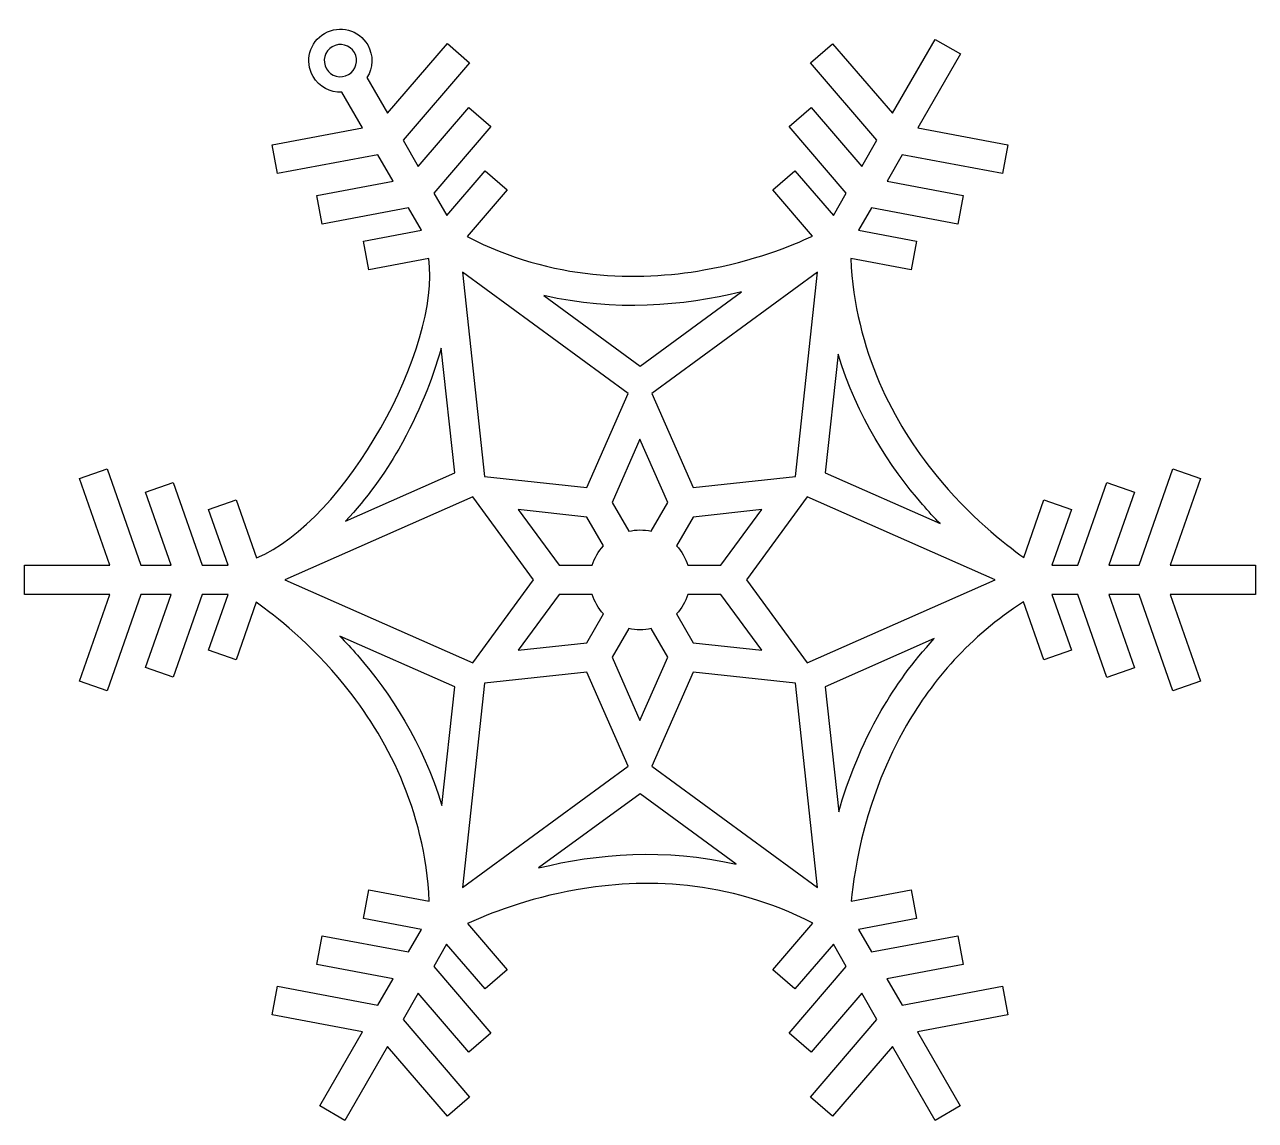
# Model space of a CAD drawing. Header units: centimetres. Extents: x 1 to 127, y -92 to 6.
# Drawn here: x 24.33 to 35.62, y -92.09 to -82.05 of the extents above; entities that cross this region are included whole.
import ezdxf

# ---------------------------------------------------------------- set-up
doc = ezdxf.new("R2010")
doc.units = ezdxf.units.CM
doc.header["$MEASUREMENT"] = 0
doc.layers.add('layer 1', color=7, linetype='Continuous')

msp = doc.modelspace()

# ---------------------------------------------------------------- linework, layer by layer
at = {"layer": 'layer 1', "color": 250}
for points, knots in [([(27.26219, -88.1019), (27.64376, -88.57299), (28.00051, -89.23187), (28.04124, -90.08421), (28.04124, -90.08421), (28.04124, -90.08421), (27.4865, -89.97972), (27.4865, -89.97972), (27.4865, -89.97972), (27.4865, -89.97972), (27.43708, -90.24244), (27.43708, -90.24244), (27.43708, -90.24244), (27.43708, -90.24244), (27.96904, -90.34272), (27.96904, -90.34272), (27.96904, -90.34272), (27.96904, -90.34272), (27.85041, -90.5482), (27.85041, -90.5482), (27.85041, -90.5482), (27.85041, -90.5482), (27.05958, -90.39918), (27.05958, -90.39918), (27.05958, -90.39918), (27.05958, -90.39918), (27.01014, -90.66194), (27.01014, -90.66194), (27.01014, -90.66194), (27.01014, -90.66194), (27.70872, -90.79362), (27.70872, -90.79362), (27.70872, -90.79362), (27.70872, -90.79362), (27.56928, -91.03512), (27.56928, -91.03512), (27.56928, -91.03512), (27.56928, -91.03512), (26.65009, -90.86192), (26.65009, -90.86192), (26.65009, -90.86192), (26.65009, -90.86192), (26.60059, -91.12466), (26.60059, -91.12466), (26.60059, -91.12466), (26.60059, -91.12466), (27.42761, -91.28054), (27.42761, -91.28054), (27.42761, -91.28054), (27.42761, -91.28054), (27.03645, -91.958), (27.03645, -91.958), (27.03645, -91.958), (27.03645, -91.958), (27.26807, -92.09172), (27.26807, -92.09172), (27.26807, -92.09172), (27.26807, -92.09172), (27.65919, -91.41425), (27.65919, -91.41425), (27.65919, -91.41425), (27.65919, -91.41425), (28.20764, -92.05249), (28.20764, -92.05249), (28.20764, -92.05249), (28.20764, -92.05249), (28.41047, -91.87829), (28.41047, -91.87829), (28.41047, -91.87829), (28.41047, -91.87829), (27.8009, -91.16884), (27.8009, -91.16884), (27.8009, -91.16884), (27.8009, -91.16884), (27.94032, -90.92736), (27.94032, -90.92736), (27.94032, -90.92736), (27.94032, -90.92736), (28.40362, -91.46647), (28.40362, -91.46647), (28.40362, -91.46647), (28.40362, -91.46647), (28.6065, -91.29221), (28.6065, -91.29221), (28.6065, -91.29221), (28.6065, -91.29221), (28.08201, -90.68192), (28.08201, -90.68192), (28.08201, -90.68192), (28.08201, -90.68192), (28.20065, -90.47644), (28.20065, -90.47644), (28.20065, -90.47644), (28.20065, -90.47644), (28.55342, -90.88701), (28.55342, -90.88701), (28.55342, -90.88701), (28.55342, -90.88701), (28.75626, -90.71282), (28.75626, -90.71282), (28.75626, -90.71282), (28.75626, -90.71282), (28.39189, -90.28879), (28.39189, -90.28879), (28.39189, -90.28879), (28.57984, -90.20157), (28.93649, -90.05803), (29.38893, -89.97871), (29.38893, -89.97871), (29.99731, -89.87225), (30.77272, -89.87989), (31.55805, -90.28454), (31.55805, -90.28454), (31.55805, -90.28454), (31.19006, -90.71274), (31.19006, -90.71274), (31.19006, -90.71274), (31.19006, -90.71274), (31.3929, -90.88702), (31.3929, -90.88702), (31.3929, -90.88702), (31.3929, -90.88702), (31.74569, -90.47643), (31.74569, -90.47643), (31.74569, -90.47643), (31.74569, -90.47643), (31.86433, -90.68187), (31.86433, -90.68187), (31.86433, -90.68187), (31.86433, -90.68187), (31.33986, -91.29223), (31.33986, -91.29223), (31.33986, -91.29223), (31.33986, -91.29223), (31.54271, -91.46645), (31.54271, -91.46645), (31.54271, -91.46645), (31.54271, -91.46645), (32.00597, -90.92727), (32.00597, -90.92727), (32.00597, -90.92727), (32.00597, -90.92727), (32.14544, -91.16881), (32.14544, -91.16881), (32.14544, -91.16881), (32.14544, -91.16881), (31.53581, -91.87826), (31.53581, -91.87826), (31.53581, -91.87826), (31.53581, -91.87826), (31.73869, -92.05254), (31.73869, -92.05254), (31.73869, -92.05254), (31.73869, -92.05254), (32.28709, -91.41422), (32.28709, -91.41422), (32.28709, -91.41422), (32.28709, -91.41422), (32.67826, -92.09166), (32.67826, -92.09166), (32.67826, -92.09166), (32.67826, -92.09166), (32.90986, -91.95804), (32.90986, -91.95804), (32.90986, -91.95804), (32.90986, -91.95804), (32.51873, -91.28048), (32.51873, -91.28048), (32.51873, -91.28048), (32.51873, -91.28048), (33.34576, -91.12469), (33.34576, -91.12469), (33.34576, -91.12469), (33.34576, -91.12469), (33.29628, -90.86192), (33.29628, -90.86192), (33.29628, -90.86192), (33.29628, -90.86192), (32.37709, -91.03512), (32.37709, -91.03512), (32.37709, -91.03512), (32.37709, -91.03512), (32.23758, -90.79356), (32.23758, -90.79356), (32.23758, -90.79356), (32.23758, -90.79356), (32.93623, -90.66197), (32.93623, -90.66197), (32.93623, -90.66197), (32.93623, -90.66197), (32.88675, -90.39919), (32.88675, -90.39919), (32.88675, -90.39919), (32.88675, -90.39919), (32.09593, -90.5482), (32.09593, -90.5482), (32.09593, -90.5482), (32.09593, -90.5482), (31.97732, -90.34269), (31.97732, -90.34269), (31.97732, -90.34269), (31.97732, -90.34269), (32.50932, -90.24247), (32.50932, -90.24247), (32.50932, -90.24247), (32.50932, -90.24247), (32.4598, -89.97969), (32.4598, -89.97969), (32.4598, -89.97969), (32.4598, -89.97969), (31.91035, -90.08327), (31.91035, -90.08327), (31.91035, -90.08327), (31.9371, -89.7853), (32.03841, -89.12397), (32.41648, -88.47058), (32.41648, -88.47058), (32.65168, -88.06356), (32.99236, -87.65945), (33.48991, -87.33945), (33.48991, -87.33945), (33.48991, -87.33945), (33.67666, -87.87192), (33.67666, -87.87192), (33.67666, -87.87192), (33.67666, -87.87192), (33.92897, -87.78345), (33.92897, -87.78345), (33.92897, -87.78345), (33.92897, -87.78345), (33.74984, -87.27259), (33.74984, -87.27259), (33.74984, -87.27259), (33.74984, -87.27259), (33.98712, -87.27257), (33.98712, -87.27257), (33.98712, -87.27257), (33.98712, -87.27257), (34.25347, -88.0319), (34.25347, -88.0319), (34.25347, -88.0319), (34.25347, -88.0319), (34.50572, -87.94345), (34.50572, -87.94345), (34.50572, -87.94345), (34.50572, -87.94345), (34.27046, -87.27258), (34.27046, -87.27258), (34.27046, -87.27258), (34.27046, -87.27258), (34.54941, -87.27261), (34.54941, -87.27261), (34.54941, -87.27261), (34.54941, -87.27261), (34.85898, -88.15528), (34.85898, -88.15528), (34.85898, -88.15528), (34.85898, -88.15528), (35.11126, -88.06673), (35.11126, -88.06673), (35.11126, -88.06673), (35.11126, -88.06673), (34.83276, -87.27261), (34.83276, -87.27261), (34.83276, -87.27261), (34.83276, -87.27261), (35.61501, -87.27259), (35.61501, -87.27259), (35.61501, -87.27259), (35.61501, -87.27259), (35.61503, -87.00522), (35.61503, -87.00522), (35.61503, -87.00522), (35.61503, -87.00522), (34.83273, -87.0052), (34.83273, -87.0052), (34.83273, -87.0052), (34.83273, -87.0052), (35.11127, -86.2111), (35.11127, -86.2111), (35.11127, -86.2111), (35.11127, -86.2111), (34.85902, -86.12256), (34.85902, -86.12256), (34.85902, -86.12256), (34.85902, -86.12256), (34.54939, -87.00518), (34.54939, -87.00518), (34.54939, -87.00518), (34.54939, -87.00518), (34.27045, -87.00514), (34.27045, -87.00514), (34.27045, -87.00514), (34.27045, -87.00514), (34.50581, -86.33433), (34.50581, -86.33433), (34.50581, -86.33433), (34.50581, -86.33433), (34.25352, -86.24583), (34.25352, -86.24583), (34.25352, -86.24583), (34.25352, -86.24583), (33.98713, -87.00515), (33.98713, -87.00515), (33.98713, -87.00515), (33.98713, -87.00515), (33.74984, -87.00514), (33.74984, -87.00514), (33.74984, -87.00514), (33.74984, -87.00514), (33.92904, -86.49436), (33.92904, -86.49436), (33.92904, -86.49436), (33.92904, -86.49436), (33.67677, -86.40585), (33.67677, -86.40585), (33.67677, -86.40585), (33.67677, -86.40585), (33.49168, -86.9333), (33.49168, -86.9333), (33.49168, -86.9333), (33.31437, -86.80867), (32.99151, -86.55491), (32.68413, -86.17569), (32.68413, -86.17569), (32.30254, -85.70466), (31.94579, -85.0458), (31.90495, -84.19349), (31.90495, -84.19349), (31.90495, -84.19349), (32.45983, -84.29805), (32.45983, -84.29805), (32.45983, -84.29805), (32.45983, -84.29805), (32.50939, -84.03536), (32.50939, -84.03536), (32.50939, -84.03536), (32.50939, -84.03536), (31.97729, -83.93501), (31.97729, -83.93501), (31.97729, -83.93501), (31.97729, -83.93501), (32.096, -83.72949), (32.096, -83.72949), (32.096, -83.72949), (32.096, -83.72949), (32.88679, -83.87858), (32.88679, -83.87858), (32.88679, -83.87858), (32.88679, -83.87858), (32.93629, -83.61576), (32.93629, -83.61576), (32.93629, -83.61576), (32.93629, -83.61576), (32.23769, -83.48408), (32.23769, -83.48408), (32.23769, -83.48408), (32.23769, -83.48408), (32.37714, -83.2426), (32.37714, -83.2426), (32.37714, -83.2426), (32.37714, -83.2426), (33.29636, -83.41583), (33.29636, -83.41583), (33.29636, -83.41583), (33.29636, -83.41583), (33.34586, -83.1531), (33.34586, -83.1531), (33.34586, -83.1531), (33.34586, -83.1531), (32.51884, -82.99717), (32.51884, -82.99717), (32.51884, -82.99717), (32.51884, -82.99717), (32.91, -82.31976), (32.91, -82.31976), (32.91, -82.31976), (32.91, -82.31976), (32.67848, -82.18601), (32.67848, -82.18601), (32.67848, -82.18601), (32.67848, -82.18601), (32.2873, -82.86349), (32.2873, -82.86349), (32.2873, -82.86349), (32.2873, -82.86349), (31.73879, -82.22518), (31.73879, -82.22518), (31.73879, -82.22518), (31.73879, -82.22518), (31.53607, -82.39945), (31.53607, -82.39945), (31.53607, -82.39945), (31.53607, -82.39945), (32.14554, -83.10896), (32.14554, -83.10896), (32.14554, -83.10896), (32.14554, -83.10896), (32.00612, -83.35037), (32.00612, -83.35037), (32.00612, -83.35037), (32.00612, -83.35037), (31.54284, -82.81115), (31.54284, -82.81115), (31.54284, -82.81115), (31.54284, -82.81115), (31.34006, -82.98549), (31.34006, -82.98549), (31.34006, -82.98549), (31.34006, -82.98549), (31.86444, -83.59579), (31.86444, -83.59579), (31.86444, -83.59579), (31.86444, -83.59579), (31.7458, -83.80127), (31.7458, -83.80127), (31.7458, -83.80127), (31.7458, -83.80127), (31.393, -83.39073), (31.393, -83.39073), (31.393, -83.39073), (31.393, -83.39073), (31.1902, -83.56491), (31.1902, -83.56491), (31.1902, -83.56491), (31.1902, -83.56491), (31.55447, -83.98896), (31.55447, -83.98896), (31.55447, -83.98896), (31.36652, -84.07616), (31.0099, -84.21965), (30.55748, -84.29898), (30.55748, -84.29898), (29.94906, -84.40546), (29.17369, -84.39771), (28.38836, -83.99308), (28.38836, -83.99308), (28.38836, -83.99308), (28.75635, -83.56488), (28.75635, -83.56488), (28.75635, -83.56488), (28.75635, -83.56488), (28.55355, -83.39061), (28.55355, -83.39061), (28.55355, -83.39061), (28.55355, -83.39061), (28.20069, -83.80117), (28.20069, -83.80117), (28.20069, -83.80117), (28.20069, -83.80117), (28.08206, -83.5957), (28.08206, -83.5957), (28.08206, -83.5957), (28.08206, -83.5957), (28.60651, -82.98537), (28.60651, -82.98537), (28.60651, -82.98537), (28.60651, -82.98537), (28.40371, -82.81115), (28.40371, -82.81115), (28.40371, -82.81115), (28.40371, -82.81115), (27.94035, -83.3503), (27.94035, -83.3503), (27.94035, -83.3503), (27.94035, -83.3503), (27.80091, -83.10878), (27.80091, -83.10878), (27.80091, -83.10878), (27.80091, -83.10878), (28.41056, -82.39934), (28.41056, -82.39934), (28.41056, -82.39934), (28.41056, -82.39934), (28.20782, -82.22507), (28.20782, -82.22507), (28.20782, -82.22507), (28.20782, -82.22507), (27.65926, -82.86336), (27.65926, -82.86336), (27.65926, -82.86336), (27.65926, -82.86336), (27.47013, -82.53574), (27.47013, -82.53574), (27.47013, -82.53574), (27.52593, -82.44782), (27.53218, -82.33264), (27.47651, -82.23624), (27.47651, -82.23624), (27.39674, -82.09806), (27.21999, -82.0507), (27.08181, -82.13048), (27.08181, -82.13048), (26.94364, -82.21025), (26.89628, -82.387), (26.97606, -82.52518), (26.97606, -82.52518), (27.03172, -82.62158), (27.13459, -82.67376), (27.23862, -82.66941), (27.23862, -82.66941), (27.23862, -82.66941), (27.42769, -82.99704), (27.42769, -82.99704), (27.42769, -82.99704), (27.42769, -82.99704), (26.60073, -83.15285), (26.60073, -83.15285), (26.60073, -83.15285), (26.60073, -83.15285), (26.65026, -83.41561), (26.65026, -83.41561), (26.65026, -83.41561), (26.65026, -83.41561), (27.56939, -83.24244), (27.56939, -83.24244), (27.56939, -83.24244), (27.56939, -83.24244), (27.7088, -83.48396), (27.7088, -83.48396), (27.7088, -83.48396), (27.7088, -83.48396), (27.01018, -83.61558), (27.01018, -83.61558), (27.01018, -83.61558), (27.01018, -83.61558), (27.05972, -83.87837), (27.05972, -83.87837), (27.05972, -83.87837), (27.05972, -83.87837), (27.85049, -83.72938), (27.85049, -83.72938), (27.85049, -83.72938), (27.85049, -83.72938), (27.96909, -83.93492), (27.96909, -83.93492), (27.96909, -83.93492), (27.96909, -83.93492), (27.43712, -84.03511), (27.43712, -84.03511), (27.43712, -84.03511), (27.43712, -84.03511), (27.48666, -84.29791), (27.48666, -84.29791), (27.48666, -84.29791), (27.48666, -84.29791), (28.03598, -84.19443), (28.03598, -84.19443), (28.03598, -84.19443), (28.15147, -85.01403), (27.27468, -86.60053), (26.45635, -86.93809), (26.45635, -86.93809), (26.45635, -86.93809), (26.26968, -86.4056), (26.26968, -86.4056), (26.26968, -86.4056), (26.26968, -86.4056), (26.01728, -86.49407), (26.01728, -86.49407), (26.01728, -86.49407), (26.01728, -86.49407), (26.19639, -87.00497), (26.19639, -87.00497), (26.19639, -87.00497), (26.19639, -87.00497), (25.95918, -87.00497), (25.95918, -87.00497), (25.95918, -87.00497), (25.95918, -87.00497), (25.69287, -86.24559), (25.69287, -86.24559), (25.69287, -86.24559), (25.69287, -86.24559), (25.44054, -86.33407), (25.44054, -86.33407), (25.44054, -86.33407), (25.44054, -86.33407), (25.67577, -87.00493), (25.67577, -87.00493), (25.67577, -87.00493), (25.67577, -87.00493), (25.39692, -87.00493), (25.39692, -87.00493), (25.39692, -87.00493), (25.39692, -87.00493), (25.08738, -86.12224), (25.08738, -86.12224), (25.08738, -86.12224), (25.08738, -86.12224), (24.83507, -86.21079), (24.83507, -86.21079), (24.83507, -86.21079), (24.83507, -86.21079), (25.11356, -87.00489), (25.11356, -87.00489), (25.11356, -87.00489), (25.11356, -87.00489), (24.3313, -87.00483), (24.3313, -87.00483), (24.3313, -87.00483), (24.3313, -87.00483), (24.33127, -87.27229), (24.33127, -87.27229), (24.33127, -87.27229), (24.33127, -87.27229), (25.11357, -87.27234), (25.11357, -87.27234), (25.11357, -87.27234), (25.11357, -87.27234), (24.83497, -88.06636), (24.83497, -88.06636), (24.83497, -88.06636), (24.83497, -88.06636), (25.08736, -88.15495), (25.08736, -88.15495), (25.08736, -88.15495), (25.08736, -88.15495), (25.39691, -87.27234), (25.39691, -87.27234), (25.39691, -87.27234), (25.39691, -87.27234), (25.67579, -87.27237), (25.67579, -87.27237), (25.67579, -87.27237), (25.67579, -87.27237), (25.44044, -87.94315), (25.44044, -87.94315), (25.44044, -87.94315), (25.44044, -87.94315), (25.69283, -88.03168), (25.69283, -88.03168), (25.69283, -88.03168), (25.69283, -88.03168), (25.95918, -87.27236), (25.95918, -87.27236), (25.95918, -87.27236), (25.95918, -87.27236), (26.19642, -87.27236), (26.19642, -87.27236), (26.19642, -87.27236), (26.19642, -87.27236), (26.01724, -87.78321), (26.01724, -87.78321), (26.01724, -87.78321), (26.01724, -87.78321), (26.2696, -87.87172), (26.2696, -87.87172), (26.2696, -87.87172), (26.2696, -87.87172), (26.45458, -87.34424), (26.45458, -87.34424), (26.45458, -87.34424), (26.63185, -87.4689), (26.95477, -87.72266), (27.26219, -88.1019)], [0, 0, 0, 0, 0.00606061, 0.00606061, 0.00606061, 0.00606061, 0.01212121, 0.01212121, 0.01212121, 0.01212121, 0.01818182, 0.01818182, 0.01818182, 0.01818182, 0.02424242, 0.02424242, 0.02424242, 0.02424242, 0.03030303, 0.03030303, 0.03030303, 0.03030303, 0.03636364, 0.03636364, 0.03636364, 0.03636364, 0.04242424, 0.04242424, 0.04242424, 0.04242424, 0.04848485, 0.04848485, 0.04848485, 0.04848485, 0.05454545, 0.05454545, 0.05454545, 0.05454545, 0.06060606, 0.06060606, 0.06060606, 0.06060606, 0.06666667, 0.06666667, 0.06666667, 0.06666667, 0.07272727, 0.07272727, 0.07272727, 0.07272727, 0.07878788, 0.07878788, 0.07878788, 0.07878788, 0.08484848, 0.08484848, 0.08484848, 0.08484848, 0.09090909, 0.09090909, 0.09090909, 0.09090909, 0.0969697, 0.0969697, 0.0969697, 0.0969697, 0.1030303, 0.1030303, 0.1030303, 0.1030303, 0.10909091, 0.10909091, 0.10909091, 0.10909091, 0.11515152, 0.11515152, 0.11515152, 0.11515152, 0.12121212, 0.12121212, 0.12121212, 0.12121212, 0.12727273, 0.12727273, 0.12727273, 0.12727273, 0.13333333, 0.13333333, 0.13333333, 0.13333333, 0.13939394, 0.13939394, 0.13939394, 0.13939394, 0.14545455, 0.14545455, 0.14545455, 0.14545455, 0.15151515, 0.15151515, 0.15151515, 0.15151515, 0.15757576, 0.15757576, 0.15757576, 0.15757576, 0.16363636, 0.16363636, 0.16363636, 0.16363636, 0.16969697, 0.16969697, 0.16969697, 0.16969697, 0.17575758, 0.17575758, 0.17575758, 0.17575758, 0.18181818, 0.18181818, 0.18181818, 0.18181818, 0.18787879, 0.18787879, 0.18787879, 0.18787879, 0.19393939, 0.19393939, 0.19393939, 0.19393939, 0.2, 0.2, 0.2, 0.2, 0.20606061, 0.20606061, 0.20606061, 0.20606061, 0.21212121, 0.21212121, 0.21212121, 0.21212121, 0.21818182, 0.21818182, 0.21818182, 0.21818182, 0.22424242, 0.22424242, 0.22424242, 0.22424242, 0.23030303, 0.23030303, 0.23030303, 0.23030303, 0.23636364, 0.23636364, 0.23636364, 0.23636364, 0.24242424, 0.24242424, 0.24242424, 0.24242424, 0.24848485, 0.24848485, 0.24848485, 0.24848485, 0.25454545, 0.25454545, 0.25454545, 0.25454545, 0.26060606, 0.26060606, 0.26060606, 0.26060606, 0.26666667, 0.26666667, 0.26666667, 0.26666667, 0.27272727, 0.27272727, 0.27272727, 0.27272727, 0.27878788, 0.27878788, 0.27878788, 0.27878788, 0.28484848, 0.28484848, 0.28484848, 0.28484848, 0.29090909, 0.29090909, 0.29090909, 0.29090909, 0.2969697, 0.2969697, 0.2969697, 0.2969697, 0.3030303, 0.3030303, 0.3030303, 0.3030303, 0.30909091, 0.30909091, 0.30909091, 0.30909091, 0.31515152, 0.31515152, 0.31515152, 0.31515152, 0.32121212, 0.32121212, 0.32121212, 0.32121212, 0.32727273, 0.32727273, 0.32727273, 0.32727273, 0.33333333, 0.33333333, 0.33333333, 0.33333333, 0.33939394, 0.33939394, 0.33939394, 0.33939394, 0.34545455, 0.34545455, 0.34545455, 0.34545455, 0.35151515, 0.35151515, 0.35151515, 0.35151515, 0.35757576, 0.35757576, 0.35757576, 0.35757576, 0.36363636, 0.36363636, 0.36363636, 0.36363636, 0.36969697, 0.36969697, 0.36969697, 0.36969697, 0.37575758, 0.37575758, 0.37575758, 0.37575758, 0.38181818, 0.38181818, 0.38181818, 0.38181818, 0.38787879, 0.38787879, 0.38787879, 0.38787879, 0.39393939, 0.39393939, 0.39393939, 0.39393939, 0.4, 0.4, 0.4, 0.4, 0.40606061, 0.40606061, 0.40606061, 0.40606061, 0.41212121, 0.41212121, 0.41212121, 0.41212121, 0.41818182, 0.41818182, 0.41818182, 0.41818182, 0.42424242, 0.42424242, 0.42424242, 0.42424242, 0.43030303, 0.43030303, 0.43030303, 0.43030303, 0.43636364, 0.43636364, 0.43636364, 0.43636364, 0.44242424, 0.44242424, 0.44242424, 0.44242424, 0.44848485, 0.44848485, 0.44848485, 0.44848485, 0.45454545, 0.45454545, 0.45454545, 0.45454545, 0.46060606, 0.46060606, 0.46060606, 0.46060606, 0.46666667, 0.46666667, 0.46666667, 0.46666667, 0.47272727, 0.47272727, 0.47272727, 0.47272727, 0.47878788, 0.47878788, 0.47878788, 0.47878788, 0.48484848, 0.48484848, 0.48484848, 0.48484848, 0.49090909, 0.49090909, 0.49090909, 0.49090909, 0.4969697, 0.4969697, 0.4969697, 0.4969697, 0.5030303, 0.5030303, 0.5030303, 0.5030303, 0.50909091, 0.50909091, 0.50909091, 0.50909091, 0.51515152, 0.51515152, 0.51515152, 0.51515152, 0.52121212, 0.52121212, 0.52121212, 0.52121212, 0.52727273, 0.52727273, 0.52727273, 0.52727273, 0.53333333, 0.53333333, 0.53333333, 0.53333333, 0.53939394, 0.53939394, 0.53939394, 0.53939394, 0.54545455, 0.54545455, 0.54545455, 0.54545455, 0.55151515, 0.55151515, 0.55151515, 0.55151515, 0.55757576, 0.55757576, 0.55757576, 0.55757576, 0.56363636, 0.56363636, 0.56363636, 0.56363636, 0.56969697, 0.56969697, 0.56969697, 0.56969697, 0.57575758, 0.57575758, 0.57575758, 0.57575758, 0.58181818, 0.58181818, 0.58181818, 0.58181818, 0.58787879, 0.58787879, 0.58787879, 0.58787879, 0.59393939, 0.59393939, 0.59393939, 0.59393939, 0.6, 0.6, 0.6, 0.6, 0.60606061, 0.60606061, 0.60606061, 0.60606061, 0.61212121, 0.61212121, 0.61212121, 0.61212121, 0.61818182, 0.61818182, 0.61818182, 0.61818182, 0.62424242, 0.62424242, 0.62424242, 0.62424242, 0.63030303, 0.63030303, 0.63030303, 0.63030303, 0.63636364, 0.63636364, 0.63636364, 0.63636364, 0.64242424, 0.64242424, 0.64242424, 0.64242424, 0.64848485, 0.64848485, 0.64848485, 0.64848485, 0.65454545, 0.65454545, 0.65454545, 0.65454545, 0.66060606, 0.66060606, 0.66060606, 0.66060606, 0.66666667, 0.66666667, 0.66666667, 0.66666667, 0.67272727, 0.67272727, 0.67272727, 0.67272727, 0.67878788, 0.67878788, 0.67878788, 0.67878788, 0.68484848, 0.68484848, 0.68484848, 0.68484848, 0.69090909, 0.69090909, 0.69090909, 0.69090909, 0.6969697, 0.6969697, 0.6969697, 0.6969697, 0.7030303, 0.7030303, 0.7030303, 0.7030303, 0.70909091, 0.70909091, 0.70909091, 0.70909091, 0.71515152, 0.71515152, 0.71515152, 0.71515152, 0.72121212, 0.72121212, 0.72121212, 0.72121212, 0.72727273, 0.72727273, 0.72727273, 0.72727273, 0.73333333, 0.73333333, 0.73333333, 0.73333333, 0.73939394, 0.73939394, 0.73939394, 0.73939394, 0.74545455, 0.74545455, 0.74545455, 0.74545455, 0.75151515, 0.75151515, 0.75151515, 0.75151515, 0.75757576, 0.75757576, 0.75757576, 0.75757576, 0.76363636, 0.76363636, 0.76363636, 0.76363636, 0.76969697, 0.76969697, 0.76969697, 0.76969697, 0.77575758, 0.77575758, 0.77575758, 0.77575758, 0.78181818, 0.78181818, 0.78181818, 0.78181818, 0.78787879, 0.78787879, 0.78787879, 0.78787879, 0.79393939, 0.79393939, 0.79393939, 0.79393939, 0.8, 0.8, 0.8, 0.8, 0.80606061, 0.80606061, 0.80606061, 0.80606061, 0.81212121, 0.81212121, 0.81212121, 0.81212121, 0.81818182, 0.81818182, 0.81818182, 0.81818182, 0.82424242, 0.82424242, 0.82424242, 0.82424242, 0.83030303, 0.83030303, 0.83030303, 0.83030303, 0.83636364, 0.83636364, 0.83636364, 0.83636364, 0.84242424, 0.84242424, 0.84242424, 0.84242424, 0.84848485, 0.84848485, 0.84848485, 0.84848485, 0.85454545, 0.85454545, 0.85454545, 0.85454545, 0.86060606, 0.86060606, 0.86060606, 0.86060606, 0.86666667, 0.86666667, 0.86666667, 0.86666667, 0.87272727, 0.87272727, 0.87272727, 0.87272727, 0.87878788, 0.87878788, 0.87878788, 0.87878788, 0.88484848, 0.88484848, 0.88484848, 0.88484848, 0.89090909, 0.89090909, 0.89090909, 0.89090909, 0.8969697, 0.8969697, 0.8969697, 0.8969697, 0.9030303, 0.9030303, 0.9030303, 0.9030303, 0.90909091, 0.90909091, 0.90909091, 0.90909091, 0.91515152, 0.91515152, 0.91515152, 0.91515152, 0.92121212, 0.92121212, 0.92121212, 0.92121212, 0.92727273, 0.92727273, 0.92727273, 0.92727273, 0.93333333, 0.93333333, 0.93333333, 0.93333333, 0.93939394, 0.93939394, 0.93939394, 0.93939394, 0.94545455, 0.94545455, 0.94545455, 0.94545455, 0.95151515, 0.95151515, 0.95151515, 0.95151515, 0.95757576, 0.95757576, 0.95757576, 0.95757576, 0.96363636, 0.96363636, 0.96363636, 0.96363636, 0.96969697, 0.96969697, 0.96969697, 0.96969697, 0.97575758, 0.97575758, 0.97575758, 0.97575758, 0.98181818, 0.98181818, 0.98181818, 0.98181818, 0.98787879, 0.98787879, 0.98787879, 0.98787879, 1, 1, 1, 1]), ([(27.35425, -82.30682), (27.39505, -82.37749), (27.37083, -82.46787), (27.30017, -82.50867), (27.30017, -82.50867), (27.2295, -82.54947), (27.13912, -82.52525), (27.09832, -82.45458), (27.09832, -82.45458), (27.05752, -82.38392), (27.08174, -82.29354), (27.15241, -82.25274), (27.15241, -82.25274), (27.22307, -82.21194), (27.31345, -82.23616), (27.35425, -82.30682)], [0, 0, 0, 0, 0.2, 0.2, 0.2, 0.2, 0.4, 0.4, 0.4, 0.4, 0.6, 0.6, 0.6, 0.6, 1, 1, 1, 1]), ([(29.4853, -86.29381), (29.4853, -86.29381), (28.54849, -86.19194), (28.54849, -86.19194), (28.54849, -86.19194), (28.54849, -86.19194), (28.34478, -84.31847), (28.34478, -84.31847), (28.34478, -84.31847), (28.34478, -84.31847), (29.86547, -85.4316), (29.86547, -85.4316), (29.86547, -85.4316), (29.86547, -85.4316), (29.4853, -86.29381), (29.4853, -86.29381)], [0, 0, 0, 0, 0.2, 0.2, 0.2, 0.2, 0.4, 0.4, 0.4, 0.4, 0.6, 0.6, 0.6, 0.6, 1, 1, 1, 1]), ([(31.39783, -86.19194), (31.39783, -86.19194), (30.461, -86.29378), (30.461, -86.29378), (30.461, -86.29378), (30.461, -86.29378), (30.08085, -85.4316), (30.08085, -85.4316), (30.08085, -85.4316), (30.08085, -85.4316), (31.60156, -84.3184), (31.60156, -84.3184), (31.60156, -84.3184), (31.60156, -84.3184), (31.39783, -86.19194), (31.39783, -86.19194)], [0, 0, 0, 0, 0.2, 0.2, 0.2, 0.2, 0.4, 0.4, 0.4, 0.4, 0.6, 0.6, 0.6, 0.6, 1, 1, 1, 1]), ([(29.97319, -85.17908), (29.97319, -85.17908), (29.09086, -84.53318), (29.09086, -84.53318), (29.09086, -84.53318), (29.74143, -84.68254), (30.3674, -84.63206), (30.90263, -84.49869), (30.90263, -84.49869), (30.90263, -84.49869), (29.97319, -85.17908), (29.97319, -85.17908)], [0, 0, 0, 0, 0.25, 0.25, 0.25, 0.25, 0.5, 0.5, 0.5, 0.5, 1, 1, 1, 1]), ([(28.15147, -85.01403), (28.15147, -85.01403), (28.27596, -86.15901), (28.27596, -86.15901), (28.27596, -86.15901), (28.27596, -86.15901), (27.27468, -86.60053), (27.27468, -86.60053), (27.27468, -86.60053), (27.47154, -86.38897), (27.63173, -86.16528), (27.76064, -85.94205), (27.76064, -85.94205), (27.9521, -85.60203), (28.0646, -85.31627), (28.15147, -85.01403)], [0, 0, 0, 0, 0.2, 0.2, 0.2, 0.2, 0.4, 0.4, 0.4, 0.4, 0.6, 0.6, 0.6, 0.6, 1, 1, 1, 1]), ([(31.67038, -86.15895), (31.67038, -86.15895), (31.78857, -85.07196), (31.78857, -85.07196), (31.78857, -85.07196), (31.96401, -85.64319), (32.26446, -86.10279), (32.56311, -86.44761), (32.56311, -86.44761), (32.61714, -86.50996), (32.671, -86.56849), (32.7242, -86.62362), (32.7242, -86.62362), (32.7242, -86.62362), (31.67038, -86.15895), (31.67038, -86.15895)], [0, 0, 0, 0, 0.2, 0.2, 0.2, 0.2, 0.4, 0.4, 0.4, 0.4, 0.6, 0.6, 0.6, 0.6, 1, 1, 1, 1]), ([(30.22846, -86.42924), (30.22846, -86.42924), (30.07616, -86.69301), (30.07616, -86.69301), (30.07616, -86.69301), (30.00761, -86.67711), (29.93725, -86.67799), (29.87041, -86.69348), (29.87041, -86.69348), (29.87041, -86.69348), (29.71783, -86.42921), (29.71783, -86.42921), (29.71783, -86.42921), (29.71783, -86.42921), (29.97314, -85.85019), (29.97314, -85.85019), (29.97314, -85.85019), (29.97314, -85.85019), (30.22846, -86.42924), (30.22846, -86.42924)], [0, 0, 0, 0, 0.16666667, 0.16666667, 0.16666667, 0.16666667, 0.33333333, 0.33333333, 0.33333333, 0.33333333, 0.5, 0.5, 0.5, 0.5, 0.66666667, 0.66666667, 0.66666667, 0.66666667, 1, 1, 1, 1]), ([(28.9974, -87.13883), (28.9974, -87.13883), (28.44077, -87.89913), (28.44077, -87.89913), (28.44077, -87.89913), (28.44077, -87.89913), (26.71642, -87.13883), (26.71642, -87.13883), (26.71642, -87.13883), (26.71642, -87.13883), (28.44083, -86.37852), (28.44083, -86.37852), (28.44083, -86.37852), (28.44083, -86.37852), (28.9974, -87.13883), (28.9974, -87.13883)], [0, 0, 0, 0, 0.2, 0.2, 0.2, 0.2, 0.4, 0.4, 0.4, 0.4, 0.6, 0.6, 0.6, 0.6, 1, 1, 1, 1]), ([(31.50539, -87.89924), (31.50539, -87.89924), (30.94879, -87.13883), (30.94879, -87.13883), (30.94879, -87.13883), (30.94879, -87.13883), (31.50546, -86.37846), (31.50546, -86.37846), (31.50546, -86.37846), (31.50546, -86.37846), (33.22983, -87.13886), (33.22983, -87.13886), (33.22983, -87.13886), (33.22983, -87.13886), (31.50539, -87.89924), (31.50539, -87.89924)], [0, 0, 0, 0, 0.2, 0.2, 0.2, 0.2, 0.4, 0.4, 0.4, 0.4, 0.6, 0.6, 0.6, 0.6, 1, 1, 1, 1]), ([(29.23098, -87.00514), (29.23098, -87.00514), (28.85718, -86.49447), (28.85718, -86.49447), (28.85718, -86.49447), (28.85718, -86.49447), (29.48633, -86.56294), (29.48633, -86.56294), (29.48633, -86.56294), (29.48633, -86.56294), (29.63878, -86.82697), (29.63878, -86.82697), (29.63878, -86.82697), (29.59022, -86.87901), (29.5567, -86.93705), (29.53592, -87.00514), (29.53592, -87.00514), (29.53592, -87.00514), (29.23098, -87.00514), (29.23098, -87.00514)], [0, 0, 0, 0, 0.16666667, 0.16666667, 0.16666667, 0.16666667, 0.33333333, 0.33333333, 0.33333333, 0.33333333, 0.5, 0.5, 0.5, 0.5, 0.66666667, 0.66666667, 0.66666667, 0.66666667, 1, 1, 1, 1]), ([(30.41031, -87.00511), (30.39023, -86.93951), (30.35583, -86.87814), (30.30776, -86.82667), (30.30776, -86.82667), (30.30776, -86.82667), (30.46006, -86.56289), (30.46006, -86.56289), (30.46006, -86.56289), (30.46006, -86.56289), (31.08912, -86.49449), (31.08912, -86.49449), (31.08912, -86.49449), (31.08912, -86.49449), (30.71529, -87.00518), (30.71529, -87.00518), (30.71529, -87.00518), (30.71529, -87.00518), (30.41031, -87.00511), (30.41031, -87.00511)], [0, 0, 0, 0, 0.16666667, 0.16666667, 0.16666667, 0.16666667, 0.33333333, 0.33333333, 0.33333333, 0.33333333, 0.5, 0.5, 0.5, 0.5, 0.66666667, 0.66666667, 0.66666667, 0.66666667, 1, 1, 1, 1]), ([(29.48624, -87.71471), (29.48624, -87.71471), (28.85711, -87.7831), (28.85711, -87.7831), (28.85711, -87.7831), (28.85711, -87.7831), (29.23091, -87.27251), (29.23091, -87.27251), (29.23091, -87.27251), (29.23091, -87.27251), (29.53607, -87.27255), (29.53607, -87.27255), (29.53607, -87.27255), (29.55615, -87.33816), (29.59057, -87.39954), (29.63854, -87.45093), (29.63854, -87.45093), (29.63854, -87.45093), (29.48624, -87.71471), (29.48624, -87.71471)], [0, 0, 0, 0, 0.16666667, 0.16666667, 0.16666667, 0.16666667, 0.33333333, 0.33333333, 0.33333333, 0.33333333, 0.5, 0.5, 0.5, 0.5, 0.66666667, 0.66666667, 0.66666667, 0.66666667, 1, 1, 1, 1]), ([(30.46003, -87.71479), (30.46003, -87.71479), (30.3076, -87.45069), (30.3076, -87.45069), (30.3076, -87.45069), (30.35624, -87.39857), (30.38963, -87.3407), (30.41045, -87.27258), (30.41045, -87.27258), (30.41045, -87.27258), (30.71531, -87.27258), (30.71531, -87.27258), (30.71531, -87.27258), (30.71531, -87.27258), (31.08908, -87.78322), (31.08908, -87.78322), (31.08908, -87.78322), (31.08908, -87.78322), (30.46003, -87.71479), (30.46003, -87.71479)], [0, 0, 0, 0, 0.16666667, 0.16666667, 0.16666667, 0.16666667, 0.33333333, 0.33333333, 0.33333333, 0.33333333, 0.5, 0.5, 0.5, 0.5, 0.66666667, 0.66666667, 0.66666667, 0.66666667, 1, 1, 1, 1]), ([(28.2759, -88.11875), (28.2759, -88.11875), (28.15773, -89.20583), (28.15773, -89.20583), (28.15773, -89.20583), (27.98229, -88.63444), (27.68182, -88.17483), (27.38314, -87.82998), (27.38314, -87.82998), (27.32919, -87.76767), (27.27537, -87.70917), (27.2222, -87.65415), (27.2222, -87.65415), (27.2222, -87.65415), (28.2759, -88.11875), (28.2759, -88.11875)], [0, 0, 0, 0, 0.2, 0.2, 0.2, 0.2, 0.4, 0.4, 0.4, 0.4, 0.6, 0.6, 0.6, 0.6, 1, 1, 1, 1]), ([(29.71783, -87.84849), (29.71783, -87.84849), (29.87015, -87.58465), (29.87015, -87.58465), (29.87015, -87.58465), (29.9387, -87.60057), (30.00899, -87.59968), (30.07585, -87.58429), (30.07585, -87.58429), (30.07585, -87.58429), (30.22839, -87.8484), (30.22839, -87.8484), (30.22839, -87.8484), (30.22839, -87.8484), (29.97308, -88.42744), (29.97308, -88.42744), (29.97308, -88.42744), (29.97308, -88.42744), (29.71783, -87.84849), (29.71783, -87.84849)], [0, 0, 0, 0, 0.16666667, 0.16666667, 0.16666667, 0.16666667, 0.33333333, 0.33333333, 0.33333333, 0.33333333, 0.5, 0.5, 0.5, 0.5, 0.66666667, 0.66666667, 0.66666667, 0.66666667, 1, 1, 1, 1]), ([(31.79484, -89.26362), (31.79484, -89.26362), (31.67033, -88.11876), (31.67033, -88.11876), (31.67033, -88.11876), (31.67033, -88.11876), (32.67112, -87.67751), (32.67112, -87.67751), (32.67112, -87.67751), (32.47404, -87.88938), (32.31382, -88.11332), (32.18485, -88.33684), (32.18485, -88.33684), (31.9993, -88.65909), (31.87644, -88.97963), (31.79484, -89.26362)], [0, 0, 0, 0, 0.2, 0.2, 0.2, 0.2, 0.4, 0.4, 0.4, 0.4, 0.6, 0.6, 0.6, 0.6, 1, 1, 1, 1]), ([(28.54851, -88.0856), (28.54851, -88.0856), (29.48521, -87.98378), (29.48521, -87.98378), (29.48521, -87.98378), (29.48521, -87.98378), (29.86536, -88.84613), (29.86536, -88.84613), (29.86536, -88.84613), (29.86536, -88.84613), (28.34481, -89.95923), (28.34481, -89.95923), (28.34481, -89.95923), (28.34481, -89.95923), (28.54851, -88.0856), (28.54851, -88.0856)], [0, 0, 0, 0, 0.2, 0.2, 0.2, 0.2, 0.4, 0.4, 0.4, 0.4, 0.6, 0.6, 0.6, 0.6, 1, 1, 1, 1]), ([(30.08072, -88.84597), (30.08072, -88.84597), (30.4609, -87.98386), (30.4609, -87.98386), (30.4609, -87.98386), (30.4609, -87.98386), (31.39772, -88.08579), (31.39772, -88.08579), (31.39772, -88.08579), (31.39772, -88.08579), (31.60156, -89.95926), (31.60156, -89.95926), (31.60156, -89.95926), (31.60156, -89.95926), (30.08072, -88.84597), (30.08072, -88.84597)], [0, 0, 0, 0, 0.2, 0.2, 0.2, 0.2, 0.4, 0.4, 0.4, 0.4, 0.6, 0.6, 0.6, 0.6, 1, 1, 1, 1]), ([(29.04375, -89.77896), (29.04375, -89.77896), (29.97316, -89.09865), (29.97316, -89.09865), (29.97316, -89.09865), (29.97316, -89.09865), (30.85528, -89.74441), (30.85528, -89.74441), (30.85528, -89.74441), (30.20497, -89.59519), (29.57875, -89.64556), (29.04375, -89.77896)], [0, 0, 0, 0, 0.25, 0.25, 0.25, 0.25, 0.5, 0.5, 0.5, 0.5, 1, 1, 1, 1])]:
    msp.add_open_spline(points, degree=3, knots=knots, dxfattribs=at)

doc.saveas('drawing.dxf')
